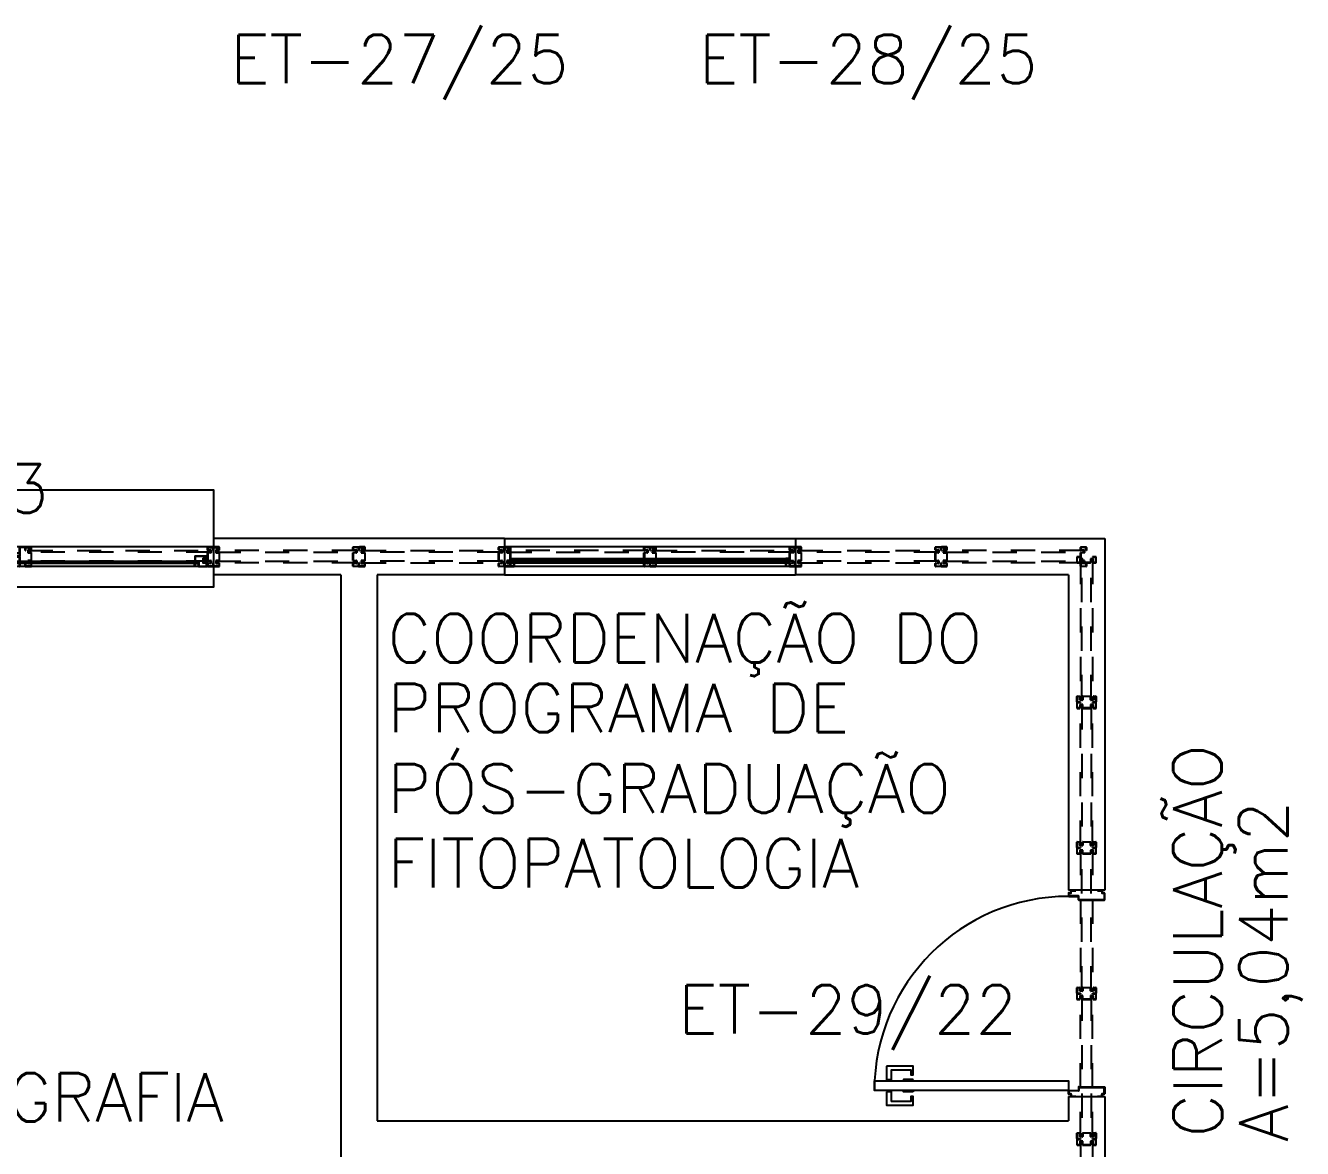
# Model space of a CAD drawing. Header units: millimetres. Extents: x 2686 to 2939, y 1294 to 1441.
# Drawn here: x 2914.72 to 2919.99, y 1351.61 to 1356.24 of the extents above; entities that cross this region are included whole.
import ezdxf

# ---------------------------------------------------------------- set-up
doc = ezdxf.new("R2010")
doc.units = ezdxf.units.MM
doc.linetypes.add('HIDDEN', pattern=[0.375, 0.25, -0.125])
for name, color, linetype in [('AR-ALV', 2, 'Continuous'), ('AR-ESQ', 1, 'Continuous'), ('AR-PEITORIL', 1, 'Continuous'), ('AR-PORTA', 1, 'Continuous'), ('BC- VISTA', 1, 'Continuous'), ('BGR- VISTA', 12, 'Continuous'), ('DT-ESQ-BAGUETE-C', 1, 'Continuous'), ('DT-ESQ-BAGUETE-V', 1, 'Continuous'), ('DT-ESQ-CHAPA DOBRADA-V', 1, 'Continuous'), ('DT-ESQ-MARCO-V', 1, 'Continuous'), ('DT-ESQ-PERFIL U-C', 2, 'Continuous'), ('DT-ESQ-PROJ', 1, 'HIDDEN'), ('DT-ESQ-VIDRO-C', 2, 'Continuous'), ('DT-TXTMOD', 1, 'Continuous'), ('ENDEREÇO', 2, 'Continuous'), ('maçaneta', 1, 'Continuous'), ('mov', 1, 'Continuous'), ('PM-PERFIL U-C', 2, 'Continuous'), ('pm1', 2, 'Continuous'), ('TEXTO', 2, 'Continuous'), ('Área', 2, 'Continuous')]:
    doc.layers.add(name, color=color, linetype=linetype)
doc.styles.add('S10', font='simplex.shx', dxfattribs={"height": 0.1})
doc.styles.add('UNB-100', font='simplex.shx', dxfattribs={"height": 0.2})
doc.styles.add('UNB1-100', font='simplex.shx', dxfattribs={"height": 0.2})

# ---------------------------------------------------------------- blocks, each defined once
blk = doc.blocks.new('EF02A-P')
at = {"layer": 'DT-ESQ-PROJ', "ltscale": 0.1}
for p, q in [((0.0385, 0.0735), (0.8115, 0.0735)), ((0.0385, 0.0585), (0.8115, 0.0585))]:
    blk.add_line(p, q, dxfattribs=at)
for points in [[(0.025, 0.0984), (0.025, 0.0765), (0.0385, 0.0765, -1), (0.0385, 0.0735), (0.025, 0.0735), (0.025, 0.0365, -0.414214), (0.0235, 0.035), (0.0015, 0.035, -0.414214), (0, 0.0365), (0, 0.05), (0.0015, 0.05), (0.0015, 0.0365), (0.0235, 0.0365), (0.0235, 0.0735, -0.414214), (0.025, 0.075, -0.414214), (0.0235, 0.0765), (0.0235, 0.0984), (0.0235, 0.1135), (0.0015, 0.1135), (0.0015, 0.1), (0, 0.1), (0, 0.1135, -0.414214), (0.0015, 0.115), (0.0235, 0.115, -0.414214), (0.025, 0.1135)], [(0.825, 0.0984), (0.825, 0.0765), (0.8115, 0.0765, 1), (0.8115, 0.0735), (0.825, 0.0735), (0.825, 0.0365, 0.414214), (0.8265, 0.035), (0.8485, 0.035, 0.414214), (0.85, 0.0365), (0.85, 0.05), (0.8485, 0.05), (0.8485, 0.0365), (0.8265, 0.0365), (0.8265, 0.0735, 0.414214), (0.825, 0.075, 0.414214), (0.8265, 0.0765), (0.8265, 0.0984), (0.8265, 0.1135), (0.8485, 0.1135), (0.8485, 0.1), (0.85, 0.1), (0.85, 0.1135, 0.414214), (0.8485, 0.115), (0.8265, 0.115, 0.414214), (0.825, 0.1135)], [(0.039, 0.0585), (0.0255, 0.0585), (0.0255, 0.06), (0.039, 0.06), (0.039, 0.072), (0.0255, 0.072), (0.0255, 0.0735), (0.039, 0.0735, -0.414214), (0.0405, 0.072), (0.0405, 0.06, -0.414214)], [(0.811, 0.0585), (0.8245, 0.0585), (0.8245, 0.06), (0.811, 0.06), (0.811, 0.072), (0.8245, 0.072), (0.8245, 0.0735), (0.811, 0.0735, 0.414214), (0.8095, 0.072), (0.8095, 0.06, 0.414214)]]:
    blk.add_lwpolyline(points, format="xyb", close=True, dxfattribs=at)
for points in [[(0.025, 0.075), (0.0385, 0.075)], [(0.8115, 0.075), (0.825, 0.075)]]:
    blk.add_lwpolyline(points, dxfattribs=at)
at = {"layer": 'DT-TXTMOD', "ltscale": 0.1, "style": 'S10', "flags": 3}
blk.add_attdef('EF02A', (0.025, -0.105), '', height=0.1, dxfattribs=at)
blk = doc.blocks.new('EF137-P')
at = {"layer": 'DT-ESQ-PROJ', "ltscale": 0.1}
for points in [[(0.025, -0.1035), (0.025, -0.1135, -0.414214), (0.0235, -0.115), (0.0015, -0.115, -0.414214), (0, -0.1135), (0, -0.1), (0.0015, -0.1), (0.0015, -0.113, 0.414214), (0.002, -0.1135), (0.023, -0.1135, 0.414214), (0.0235, -0.113), (0.0235, -0.1035), (0.0105, -0.1035, -0.414214), (0.009, -0.102), (0.009, -0.092, -0.414214), (0.0105, -0.0905), (0.0235, -0.0905), (0.0235, -0.0595), (0.0105, -0.0595, -0.414214), (0.009, -0.058), (0.009, -0.048, -0.414214), (0.0105, -0.0465), (0.0235, -0.0465), (0.0235, -0.037, 0.414214), (0.023, -0.0365), (0.002, -0.0365, 0.414214), (0.0015, -0.037), (0.0015, -0.05), (0, -0.05), (0, -0.0365, -0.414214), (0.0015, -0.035), (0.0235, -0.035, -0.414214), (0.025, -0.0365), (0.025, -0.0465, -0.414214), (0.0235, -0.048), (0.0105, -0.048), (0.0105, -0.058), (0.0235, -0.058), (0.0235, -0.058, -0.414214), (0.025, -0.0595), (0.025, -0.0905, -0.414214), (0.0235, -0.092), (0.0235, -0.092), (0.0105, -0.092), (0.0105, -0.102), (0.0235, -0.102, -0.414214)], [(0.575, -0.1035), (0.575, -0.1135, 0.414214), (0.5765, -0.115), (0.5985, -0.115, 0.414214), (0.6, -0.1135), (0.6, -0.1), (0.5985, -0.1), (0.5985, -0.113, -0.414214), (0.598, -0.1135), (0.577, -0.1135, -0.414214), (0.5765, -0.113), (0.5765, -0.1035), (0.5895, -0.1035, 0.414214), (0.591, -0.102), (0.591, -0.092, 0.414214), (0.5895, -0.0905), (0.5765, -0.0905), (0.5765, -0.0595), (0.5895, -0.0595, 0.414214), (0.591, -0.058), (0.591, -0.048, 0.414214), (0.5895, -0.0465), (0.5765, -0.0465), (0.5765, -0.037, -0.414214), (0.577, -0.0365), (0.598, -0.0365, -0.414214), (0.5985, -0.037), (0.5985, -0.05), (0.6, -0.05), (0.6, -0.0365, 0.414214), (0.5985, -0.035), (0.5765, -0.035, 0.414214), (0.575, -0.0365), (0.575, -0.0465, 0.414214), (0.5765, -0.048), (0.5895, -0.048), (0.5895, -0.058), (0.5765, -0.058), (0.5765, -0.058, 0.414214), (0.575, -0.0595), (0.575, -0.0905, 0.414214), (0.5765, -0.092), (0.5765, -0.092), (0.5895, -0.092), (0.5895, -0.102), (0.5765, -0.102, 0.414214)], [(0.625, -0.1035), (0.625, -0.1135, -0.414214), (0.6235, -0.115), (0.6015, -0.115, -0.414214), (0.6, -0.1135), (0.6, -0.1), (0.6015, -0.1), (0.6015, -0.113, 0.414214), (0.602, -0.1135), (0.623, -0.1135, 0.414214), (0.6235, -0.113), (0.6235, -0.1035), (0.6105, -0.1035, -0.414214), (0.609, -0.102), (0.609, -0.092, -0.414214), (0.6105, -0.0905), (0.6235, -0.0905), (0.6235, -0.0595), (0.6105, -0.0595, -0.414214), (0.609, -0.058), (0.609, -0.048, -0.414214), (0.6105, -0.0465), (0.6235, -0.0465), (0.6235, -0.037, 0.414214), (0.623, -0.0365), (0.602, -0.0365, 0.414214), (0.6015, -0.037), (0.6015, -0.05), (0.6, -0.05), (0.6, -0.0365, -0.414214), (0.6015, -0.035), (0.6235, -0.035, -0.414214), (0.625, -0.0365), (0.625, -0.0465, -0.414214), (0.6235, -0.048), (0.6105, -0.048), (0.6105, -0.058), (0.6235, -0.058), (0.6235, -0.058, -0.414214), (0.625, -0.0595), (0.625, -0.0905, -0.414214), (0.6235, -0.092), (0.6235, -0.092), (0.6105, -0.092), (0.6105, -0.102), (0.6235, -0.102, -0.414214)], [(1.175, -0.1035), (1.175, -0.1135, 0.414214), (1.1765, -0.115), (1.1985, -0.115, 0.414214), (1.2, -0.1135), (1.2, -0.1), (1.1985, -0.1), (1.1985, -0.113, -0.414214), (1.198, -0.1135), (1.177, -0.1135, -0.414214), (1.1765, -0.113), (1.1765, -0.1035), (1.1895, -0.1035, 0.414214), (1.191, -0.102), (1.191, -0.092, 0.414214), (1.1895, -0.0905), (1.1765, -0.0905), (1.1765, -0.0595), (1.1895, -0.0595, 0.414214), (1.191, -0.058), (1.191, -0.048, 0.414214), (1.1895, -0.0465), (1.1765, -0.0465), (1.1765, -0.037, -0.414214), (1.177, -0.0365), (1.198, -0.0365, -0.414214), (1.1985, -0.037), (1.1985, -0.05), (1.2, -0.05), (1.2, -0.0365, 0.414214), (1.1985, -0.035), (1.1765, -0.035, 0.414214), (1.175, -0.0365), (1.175, -0.0465, 0.414214), (1.1765, -0.048), (1.1895, -0.048), (1.1895, -0.058), (1.1765, -0.058), (1.1765, -0.058, 0.414214), (1.175, -0.0595), (1.175, -0.0905, 0.414214), (1.1765, -0.092), (1.1765, -0.092), (1.1895, -0.092), (1.1895, -0.102), (1.1765, -0.102, 0.414214)], [(1.225, -0.1035), (1.225, -0.1135, -0.414214), (1.2235, -0.115), (1.2015, -0.115, -0.414214), (1.2, -0.1135), (1.2, -0.1), (1.2015, -0.1), (1.2015, -0.113, 0.414214), (1.202, -0.1135), (1.223, -0.1135, 0.414214), (1.2235, -0.113), (1.2235, -0.1035), (1.2105, -0.1035, -0.414214), (1.209, -0.102), (1.209, -0.092, -0.414214), (1.2105, -0.0905), (1.2235, -0.0905), (1.2235, -0.0595), (1.2105, -0.0595, -0.414214), (1.209, -0.058), (1.209, -0.048, -0.414214), (1.2105, -0.0465), (1.2235, -0.0465), (1.2235, -0.037, 0.414214), (1.223, -0.0365), (1.202, -0.0365, 0.414214), (1.2015, -0.037), (1.2015, -0.05), (1.2, -0.05), (1.2, -0.0365, -0.414214), (1.2015, -0.035), (1.2235, -0.035, -0.414214), (1.225, -0.0365), (1.225, -0.0465, -0.414214), (1.2235, -0.048), (1.2105, -0.048), (1.2105, -0.058), (1.2235, -0.058), (1.2235, -0.058, -0.414214), (1.225, -0.0595), (1.225, -0.0905, -0.414214), (1.2235, -0.092), (1.2235, -0.092), (1.2105, -0.092), (1.2105, -0.102), (1.2235, -0.102, -0.414214)], [(1.775, -0.1035), (1.775, -0.1135, 0.414214), (1.7765, -0.115), (1.7985, -0.115, 0.414214), (1.8, -0.1135), (1.8, -0.1), (1.7985, -0.1), (1.7985, -0.113, -0.414214), (1.798, -0.1135), (1.777, -0.1135, -0.414214), (1.7765, -0.113), (1.7765, -0.1035), (1.7895, -0.1035, 0.414214), (1.791, -0.102), (1.791, -0.092, 0.414214), (1.7895, -0.0905), (1.7765, -0.0905), (1.7765, -0.0595), (1.7895, -0.0595, 0.414214), (1.791, -0.058), (1.791, -0.048, 0.414214), (1.7895, -0.0465), (1.7765, -0.0465), (1.7765, -0.037, -0.414214), (1.777, -0.0365), (1.798, -0.0365, -0.414214), (1.7985, -0.037), (1.7985, -0.05), (1.8, -0.05), (1.8, -0.0365, 0.414214), (1.7985, -0.035), (1.7765, -0.035, 0.414214), (1.775, -0.0365), (1.775, -0.0465, 0.414214), (1.7765, -0.048), (1.7895, -0.048), (1.7895, -0.058), (1.7765, -0.058), (1.7765, -0.058, 0.414214), (1.775, -0.0595), (1.775, -0.0905, 0.414214), (1.7765, -0.092), (1.7765, -0.092), (1.7895, -0.092), (1.7895, -0.102), (1.7765, -0.102, 0.414214)], [(1.825, -0.1035), (1.825, -0.1135, -0.414214), (1.8235, -0.115), (1.8015, -0.115, -0.414214), (1.8, -0.1135), (1.8, -0.1), (1.8015, -0.1), (1.8015, -0.113, 0.414214), (1.802, -0.1135), (1.823, -0.1135, 0.414214), (1.8235, -0.113), (1.8235, -0.1035), (1.8105, -0.1035, -0.414214), (1.809, -0.102), (1.809, -0.092, -0.414214), (1.8105, -0.0905), (1.8235, -0.0905), (1.8235, -0.0595), (1.8105, -0.0595, -0.414214), (1.809, -0.058), (1.809, -0.048, -0.414214), (1.8105, -0.0465), (1.8235, -0.0465), (1.8235, -0.037, 0.414214), (1.823, -0.0365), (1.802, -0.0365, 0.414214), (1.8015, -0.037), (1.8015, -0.05), (1.8, -0.05), (1.8, -0.0365, -0.414214), (1.8015, -0.035), (1.8235, -0.035, -0.414214), (1.825, -0.0365), (1.825, -0.0465, -0.414214), (1.8235, -0.048), (1.8105, -0.048), (1.8105, -0.058), (1.8235, -0.058), (1.8235, -0.058, -0.414214), (1.825, -0.0595), (1.825, -0.0905, -0.414214), (1.8235, -0.092), (1.8235, -0.092), (1.8105, -0.092), (1.8105, -0.102), (1.8235, -0.102, -0.414214)], [(2.375, -0.1035), (2.375, -0.1135, 0.414214), (2.3765, -0.115), (2.3985, -0.115, 0.414214), (2.4, -0.1135), (2.4, -0.1), (2.3985, -0.1), (2.3985, -0.113, -0.414214), (2.398, -0.1135), (2.377, -0.1135, -0.414214), (2.3765, -0.113), (2.3765, -0.1035), (2.3895, -0.1035, 0.414214), (2.391, -0.102), (2.391, -0.092, 0.414214), (2.3895, -0.0905), (2.3765, -0.0905), (2.3765, -0.0595), (2.3895, -0.0595, 0.414214), (2.391, -0.058), (2.391, -0.048, 0.414214), (2.3895, -0.0465), (2.3765, -0.0465), (2.3765, -0.037, -0.414214), (2.377, -0.0365), (2.398, -0.0365, -0.414214), (2.3985, -0.037), (2.3985, -0.05), (2.4, -0.05), (2.4, -0.0365, 0.414214), (2.3985, -0.035), (2.3765, -0.035, 0.414214), (2.375, -0.0365), (2.375, -0.0465, 0.414214), (2.3765, -0.048), (2.3895, -0.048), (2.3895, -0.058), (2.3765, -0.058), (2.3765, -0.058, 0.414214), (2.375, -0.0595), (2.375, -0.0905, 0.414214), (2.3765, -0.092), (2.3765, -0.092), (2.3895, -0.092), (2.3895, -0.102), (2.3765, -0.102, 0.414214)], [(2.425, -0.1035), (2.425, -0.1135, -0.414214), (2.4235, -0.115), (2.4015, -0.115, -0.414214), (2.4, -0.1135), (2.4, -0.1), (2.4015, -0.1), (2.4015, -0.113, 0.414214), (2.402, -0.1135), (2.423, -0.1135, 0.414214), (2.4235, -0.113), (2.4235, -0.1035), (2.4105, -0.1035, -0.414214), (2.409, -0.102), (2.409, -0.092, -0.414214), (2.4105, -0.0905), (2.4235, -0.0905), (2.4235, -0.0595), (2.4105, -0.0595, -0.414214), (2.409, -0.058), (2.409, -0.048, -0.414214), (2.4105, -0.0465), (2.4235, -0.0465), (2.4235, -0.037, 0.414214), (2.423, -0.0365), (2.402, -0.0365, 0.414214), (2.4015, -0.037), (2.4015, -0.05), (2.4, -0.05), (2.4, -0.0365, -0.414214), (2.4015, -0.035), (2.4235, -0.035, -0.414214), (2.425, -0.0365), (2.425, -0.0465, -0.414214), (2.4235, -0.048), (2.4105, -0.048), (2.4105, -0.058), (2.4235, -0.058), (2.4235, -0.058, -0.414214), (2.425, -0.0595), (2.425, -0.0905, -0.414214), (2.4235, -0.092), (2.4235, -0.092), (2.4105, -0.092), (2.4105, -0.102), (2.4235, -0.102, -0.414214)], [(2.975, -0.1035), (2.975, -0.1135, 0.414214), (2.9765, -0.115), (2.9985, -0.115, 0.414214), (3, -0.1135), (3, -0.1), (2.9985, -0.1), (2.9985, -0.113, -0.414214), (2.998, -0.1135), (2.977, -0.1135, -0.414214), (2.9765, -0.113), (2.9765, -0.1035), (2.9895, -0.1035, 0.414214), (2.991, -0.102), (2.991, -0.092, 0.414214), (2.9895, -0.0905), (2.9765, -0.0905), (2.9765, -0.0595), (2.9895, -0.0595, 0.414214), (2.991, -0.058), (2.991, -0.048, 0.414214), (2.9895, -0.0465), (2.9765, -0.0465), (2.9765, -0.037, -0.414214), (2.977, -0.0365), (2.998, -0.0365, -0.414214), (2.9985, -0.037), (2.9985, -0.05), (3, -0.05), (3, -0.0365, 0.414214), (2.9985, -0.035), (2.9765, -0.035, 0.414214), (2.975, -0.0365), (2.975, -0.0465, 0.414214), (2.9765, -0.048), (2.9895, -0.048), (2.9895, -0.058), (2.9765, -0.058), (2.9765, -0.058, 0.414214), (2.975, -0.0595), (2.975, -0.0905, 0.414214), (2.9765, -0.092), (2.9765, -0.092), (2.9895, -0.092), (2.9895, -0.102), (2.9765, -0.102, 0.414214)], [(3.025, -0.1035), (3.025, -0.1135, -0.414214), (3.0235, -0.115), (3.0015, -0.115, -0.414214), (3, -0.1135), (3, -0.1), (3.0015, -0.1), (3.0015, -0.113, 0.414214), (3.002, -0.1135), (3.023, -0.1135, 0.414214), (3.0235, -0.113), (3.0235, -0.1035), (3.0105, -0.1035, -0.414214), (3.009, -0.102), (3.009, -0.092, -0.414214), (3.0105, -0.0905), (3.0235, -0.0905), (3.0235, -0.0595), (3.0105, -0.0595, -0.414214), (3.009, -0.058), (3.009, -0.048, -0.414214), (3.0105, -0.0465), (3.0235, -0.0465), (3.0235, -0.037, 0.414214), (3.023, -0.0365), (3.002, -0.0365, 0.414214), (3.0015, -0.037), (3.0015, -0.05), (3, -0.05), (3, -0.0365, -0.414214), (3.0015, -0.035), (3.0235, -0.035, -0.414214), (3.025, -0.0365), (3.025, -0.0465, -0.414214), (3.0235, -0.048), (3.0105, -0.048), (3.0105, -0.058), (3.0235, -0.058), (3.0235, -0.058, -0.414214), (3.025, -0.0595), (3.025, -0.0905, -0.414214), (3.0235, -0.092), (3.0235, -0.092), (3.0105, -0.092), (3.0105, -0.102), (3.0235, -0.102, -0.414214)], [(3.575, -0.1035), (3.575, -0.1135, 0.414214), (3.5765, -0.115), (3.5985, -0.115, 0.414214), (3.6, -0.1135), (3.6, -0.1), (3.5985, -0.1), (3.5985, -0.113, -0.414214), (3.598, -0.1135), (3.577, -0.1135, -0.414214), (3.5765, -0.113), (3.5765, -0.1035), (3.5895, -0.1035, 0.414214), (3.591, -0.102), (3.591, -0.092, 0.414214), (3.5895, -0.0905), (3.5765, -0.0905), (3.5765, -0.0595), (3.5895, -0.0595, 0.414214), (3.591, -0.058), (3.591, -0.048, 0.414214), (3.5895, -0.0465), (3.5765, -0.0465), (3.5765, -0.037, -0.414214), (3.577, -0.0365), (3.598, -0.0365, -0.414214), (3.5985, -0.037), (3.5985, -0.05), (3.6, -0.05), (3.6, -0.0365, 0.414214), (3.5985, -0.035), (3.5765, -0.035, 0.414214), (3.575, -0.0365), (3.575, -0.0465, 0.414214), (3.5765, -0.048), (3.5895, -0.048), (3.5895, -0.058), (3.5765, -0.058), (3.5765, -0.058, 0.414214), (3.575, -0.0595), (3.575, -0.0905, 0.414214), (3.5765, -0.092), (3.5765, -0.092), (3.5895, -0.092), (3.5895, -0.102), (3.5765, -0.102, 0.414214)], [(3.625, -0.1035), (3.625, -0.1135, -0.414214), (3.6235, -0.115), (3.6015, -0.115, -0.414214), (3.6, -0.1135), (3.6, -0.1), (3.6015, -0.1), (3.6015, -0.113, 0.414214), (3.602, -0.1135), (3.623, -0.1135, 0.414214), (3.6235, -0.113), (3.6235, -0.1035), (3.6105, -0.1035, -0.414214), (3.609, -0.102), (3.609, -0.092, -0.414214), (3.6105, -0.0905), (3.6235, -0.0905), (3.6235, -0.0595), (3.6105, -0.0595, -0.414214), (3.609, -0.058), (3.609, -0.048, -0.414214), (3.6105, -0.0465), (3.6235, -0.0465), (3.6235, -0.037, 0.414214), (3.623, -0.0365), (3.602, -0.0365, 0.414214), (3.6015, -0.037), (3.6015, -0.05), (3.6, -0.05), (3.6, -0.0365, -0.414214), (3.6015, -0.035), (3.6235, -0.035, -0.414214), (3.625, -0.0365), (3.625, -0.0465, -0.414214), (3.6235, -0.048), (3.6105, -0.048), (3.6105, -0.058), (3.6235, -0.058), (3.6235, -0.058, -0.414214), (3.625, -0.0595), (3.625, -0.0905, -0.414214), (3.6235, -0.092), (3.6235, -0.092), (3.6105, -0.092), (3.6105, -0.102), (3.6235, -0.102, -0.414214)], [(4.35, -0.1035), (4.35, -0.1135, 0.414214), (4.3515, -0.115), (4.3735, -0.115, 0.414214), (4.375, -0.1135), (4.375, -0.1), (4.3735, -0.1), (4.3735, -0.113, -0.414214), (4.373, -0.1135), (4.352, -0.1135, -0.414214), (4.3515, -0.113), (4.3515, -0.1035), (4.3645, -0.1035, 0.414214), (4.366, -0.102), (4.366, -0.092, 0.414214), (4.3645, -0.0905), (4.3515, -0.0905), (4.3515, -0.0595), (4.3645, -0.0595, 0.414214), (4.366, -0.058), (4.366, -0.048, 0.414214), (4.3645, -0.0465), (4.3515, -0.0465), (4.3515, -0.037, -0.414214), (4.352, -0.0365), (4.373, -0.0365, -0.414214), (4.3735, -0.037), (4.3735, -0.05), (4.375, -0.05), (4.375, -0.0365, 0.414214), (4.3735, -0.035), (4.3515, -0.035, 0.414214), (4.35, -0.0365), (4.35, -0.0465, 0.414214), (4.3515, -0.048), (4.3645, -0.048), (4.3645, -0.058), (4.3515, -0.058), (4.3515, -0.058, 0.414214), (4.35, -0.0595), (4.35, -0.0905, 0.414214), (4.3515, -0.092), (4.3515, -0.092), (4.3645, -0.092), (4.3645, -0.102), (4.3515, -0.102, 0.414214)]]:
    blk.add_lwpolyline(points, format="xyb", close=True, dxfattribs=at)
for points in [[(0.0125, -0.056), (0.0125, -0.05), (0.5875, -0.05), (0.5875, -0.056)], [(1.1875, -0.056), (1.1875, -0.05), (0.6125, -0.05), (0.6125, -0.056)], [(1.7875, -0.056), (1.7875, -0.05), (1.2125, -0.05), (1.2125, -0.056)], [(1.8125, -0.056), (1.8125, -0.05), (2.3875, -0.05), (2.3875, -0.056)], [(2.9875, -0.056), (2.9875, -0.05), (2.4125, -0.05), (2.4125, -0.056)], [(3.0125, -0.056), (3.0125, -0.05), (3.5875, -0.05), (3.5875, -0.056)], [(4.3625, -0.056), (4.3625, -0.05), (3.6125, -0.05), (3.6125, -0.056)], [(0.0125, -0.094), (0.0125, -0.1), (0.5875, -0.1), (0.5875, -0.094)], [(1.1875, -0.094), (1.1875, -0.1), (0.6125, -0.1), (0.6125, -0.094)], [(1.7875, -0.094), (1.7875, -0.1), (1.2125, -0.1), (1.2125, -0.094)], [(1.8125, -0.094), (1.8125, -0.1), (2.3875, -0.1), (2.3875, -0.094)], [(2.9875, -0.094), (2.9875, -0.1), (2.4125, -0.1), (2.4125, -0.094)], [(3.0125, -0.094), (3.0125, -0.1), (3.5875, -0.1), (3.5875, -0.094)], [(4.3625, -0.094), (4.3625, -0.1), (3.6125, -0.1), (3.6125, -0.094)]]:
    blk.add_lwpolyline(points, close=True, dxfattribs=at)
at = {"layer": 'DT-TXTMOD', "ltscale": 0.1, "style": 'S10', "flags": 3}
for tag, p in [('M19A', (0.0235, -0.255)), ('M21A', (0.827, -0.255)), ('M23A', (1.6306, -0.255)), ('M26A', (2.4341, -0.255))]:
    blk.add_attdef(tag, p, '', height=0.1, dxfattribs=at)
blk = doc.blocks.new('EF136-P')
at = {"layer": 'DT-ESQ-PROJ', "ltscale": 0.1}
for points in [[(0.025, -0.1035), (0.025, -0.1135, -0.414214), (0.0235, -0.115), (0.0015, -0.115, -0.414214), (0, -0.1135), (0, -0.1), (0.0015, -0.1), (0.0015, -0.113, 0.414214), (0.002, -0.1135), (0.023, -0.1135, 0.414214), (0.0235, -0.113), (0.0235, -0.1035), (0.0105, -0.1035, -0.414214), (0.009, -0.102), (0.009, -0.092, -0.414214), (0.0105, -0.0905), (0.0235, -0.0905), (0.0235, -0.0595), (0.0105, -0.0595, -0.414214), (0.009, -0.058), (0.009, -0.048, -0.414214), (0.0105, -0.0465), (0.0235, -0.0465), (0.0235, -0.037, 0.414214), (0.023, -0.0365), (0.002, -0.0365, 0.414214), (0.0015, -0.037), (0.0015, -0.05), (0, -0.05), (0, -0.0365, -0.414214), (0.0015, -0.035), (0.0235, -0.035, -0.414214), (0.025, -0.0365), (0.025, -0.0465, -0.414214), (0.0235, -0.048), (0.0105, -0.048), (0.0105, -0.058), (0.0235, -0.058), (0.0235, -0.058, -0.414214), (0.025, -0.0595), (0.025, -0.0905, -0.414214), (0.0235, -0.092), (0.0235, -0.092), (0.0105, -0.092), (0.0105, -0.102), (0.0235, -0.102, -0.414214)], [(0.575, -0.1035), (0.575, -0.1135, 0.414214), (0.5765, -0.115), (0.5985, -0.115, 0.414214), (0.6, -0.1135), (0.6, -0.1), (0.5985, -0.1), (0.5985, -0.113, -0.414214), (0.598, -0.1135), (0.577, -0.1135, -0.414214), (0.5765, -0.113), (0.5765, -0.1035), (0.5895, -0.1035, 0.414214), (0.591, -0.102), (0.591, -0.092, 0.414214), (0.5895, -0.0905), (0.5765, -0.0905), (0.5765, -0.0595), (0.5895, -0.0595, 0.414214), (0.591, -0.058), (0.591, -0.048, 0.414214), (0.5895, -0.0465), (0.5765, -0.0465), (0.5765, -0.037, -0.414214), (0.577, -0.0365), (0.598, -0.0365, -0.414214), (0.5985, -0.037), (0.5985, -0.05), (0.6, -0.05), (0.6, -0.0365, 0.414214), (0.5985, -0.035), (0.5765, -0.035, 0.414214), (0.575, -0.0365), (0.575, -0.0465, 0.414214), (0.5765, -0.048), (0.5895, -0.048), (0.5895, -0.058), (0.5765, -0.058), (0.5765, -0.058, 0.414214), (0.575, -0.0595), (0.575, -0.0905, 0.414214), (0.5765, -0.092), (0.5765, -0.092), (0.5895, -0.092), (0.5895, -0.102), (0.5765, -0.102, 0.414214)], [(0.625, -0.1035), (0.625, -0.1135, -0.414214), (0.6235, -0.115), (0.6015, -0.115, -0.414214), (0.6, -0.1135), (0.6, -0.1), (0.6015, -0.1), (0.6015, -0.113, 0.414214), (0.602, -0.1135), (0.623, -0.1135, 0.414214), (0.6235, -0.113), (0.6235, -0.1035), (0.6105, -0.1035, -0.414214), (0.609, -0.102), (0.609, -0.092, -0.414214), (0.6105, -0.0905), (0.6235, -0.0905), (0.6235, -0.0595), (0.6105, -0.0595, -0.414214), (0.609, -0.058), (0.609, -0.048, -0.414214), (0.6105, -0.0465), (0.6235, -0.0465), (0.6235, -0.037, 0.414214), (0.623, -0.0365), (0.602, -0.0365, 0.414214), (0.6015, -0.037), (0.6015, -0.05), (0.6, -0.05), (0.6, -0.0365, -0.414214), (0.6015, -0.035), (0.6235, -0.035, -0.414214), (0.625, -0.0365), (0.625, -0.0465, -0.414214), (0.6235, -0.048), (0.6105, -0.048), (0.6105, -0.058), (0.6235, -0.058), (0.6235, -0.058, -0.414214), (0.625, -0.0595), (0.625, -0.0905, -0.414214), (0.6235, -0.092), (0.6235, -0.092), (0.6105, -0.092), (0.6105, -0.102), (0.6235, -0.102, -0.414214)], [(1.175, -0.1035), (1.175, -0.1135, 0.414214), (1.1765, -0.115), (1.1985, -0.115, 0.414214), (1.2, -0.1135), (1.2, -0.1), (1.1985, -0.1), (1.1985, -0.113, -0.414214), (1.198, -0.1135), (1.177, -0.1135, -0.414214), (1.1765, -0.113), (1.1765, -0.1035), (1.1895, -0.1035, 0.414214), (1.191, -0.102), (1.191, -0.092, 0.414214), (1.1895, -0.0905), (1.1765, -0.0905), (1.1765, -0.0595), (1.1895, -0.0595, 0.414214), (1.191, -0.058), (1.191, -0.048, 0.414214), (1.1895, -0.0465), (1.1765, -0.0465), (1.1765, -0.037, -0.414214), (1.177, -0.0365), (1.198, -0.0365, -0.414214), (1.1985, -0.037), (1.1985, -0.05), (1.2, -0.05), (1.2, -0.0365, 0.414214), (1.1985, -0.035), (1.1765, -0.035, 0.414214), (1.175, -0.0365), (1.175, -0.0465, 0.414214), (1.1765, -0.048), (1.1895, -0.048), (1.1895, -0.058), (1.1765, -0.058), (1.1765, -0.058, 0.414214), (1.175, -0.0595), (1.175, -0.0905, 0.414214), (1.1765, -0.092), (1.1765, -0.092), (1.1895, -0.092), (1.1895, -0.102), (1.1765, -0.102, 0.414214)], [(1.225, -0.1035), (1.225, -0.1135, -0.414214), (1.2235, -0.115), (1.2015, -0.115, -0.414214), (1.2, -0.1135), (1.2, -0.1), (1.2015, -0.1), (1.2015, -0.113, 0.414214), (1.202, -0.1135), (1.223, -0.1135, 0.414214), (1.2235, -0.113), (1.2235, -0.1035), (1.2105, -0.1035, -0.414214), (1.209, -0.102), (1.209, -0.092, -0.414214), (1.2105, -0.0905), (1.2235, -0.0905), (1.2235, -0.0595), (1.2105, -0.0595, -0.414214), (1.209, -0.058), (1.209, -0.048, -0.414214), (1.2105, -0.0465), (1.2235, -0.0465), (1.2235, -0.037, 0.414214), (1.223, -0.0365), (1.202, -0.0365, 0.414214), (1.2015, -0.037), (1.2015, -0.05), (1.2, -0.05), (1.2, -0.0365, -0.414214), (1.2015, -0.035), (1.2235, -0.035, -0.414214), (1.225, -0.0365), (1.225, -0.0465, -0.414214), (1.2235, -0.048), (1.2105, -0.048), (1.2105, -0.058), (1.2235, -0.058), (1.2235, -0.058, -0.414214), (1.225, -0.0595), (1.225, -0.0905, -0.414214), (1.2235, -0.092), (1.2235, -0.092), (1.2105, -0.092), (1.2105, -0.102), (1.2235, -0.102, -0.414214)], [(1.775, -0.1035), (1.775, -0.1135, 0.414214), (1.7765, -0.115), (1.7985, -0.115, 0.414214), (1.8, -0.1135), (1.8, -0.1), (1.7985, -0.1), (1.7985, -0.113, -0.414214), (1.798, -0.1135), (1.777, -0.1135, -0.414214), (1.7765, -0.113), (1.7765, -0.1035), (1.7895, -0.1035, 0.414214), (1.791, -0.102), (1.791, -0.092, 0.414214), (1.7895, -0.0905), (1.7765, -0.0905), (1.7765, -0.0595), (1.7895, -0.0595, 0.414214), (1.791, -0.058), (1.791, -0.048, 0.414214), (1.7895, -0.0465), (1.7765, -0.0465), (1.7765, -0.037, -0.414214), (1.777, -0.0365), (1.798, -0.0365, -0.414214), (1.7985, -0.037), (1.7985, -0.05), (1.8, -0.05), (1.8, -0.0365, 0.414214), (1.7985, -0.035), (1.7765, -0.035, 0.414214), (1.775, -0.0365), (1.775, -0.0465, 0.414214), (1.7765, -0.048), (1.7895, -0.048), (1.7895, -0.058), (1.7765, -0.058), (1.7765, -0.058, 0.414214), (1.775, -0.0595), (1.775, -0.0905, 0.414214), (1.7765, -0.092), (1.7765, -0.092), (1.7895, -0.092), (1.7895, -0.102), (1.7765, -0.102, 0.414214)], [(1.825, -0.1035), (1.825, -0.1135, -0.414214), (1.8235, -0.115), (1.8015, -0.115, -0.414214), (1.8, -0.1135), (1.8, -0.1), (1.8015, -0.1), (1.8015, -0.113, 0.414214), (1.802, -0.1135), (1.823, -0.1135, 0.414214), (1.8235, -0.113), (1.8235, -0.1035), (1.8105, -0.1035, -0.414214), (1.809, -0.102), (1.809, -0.092, -0.414214), (1.8105, -0.0905), (1.8235, -0.0905), (1.8235, -0.0595), (1.8105, -0.0595, -0.414214), (1.809, -0.058), (1.809, -0.048, -0.414214), (1.8105, -0.0465), (1.8235, -0.0465), (1.8235, -0.037, 0.414214), (1.823, -0.0365), (1.802, -0.0365, 0.414214), (1.8015, -0.037), (1.8015, -0.05), (1.8, -0.05), (1.8, -0.0365, -0.414214), (1.8015, -0.035), (1.8235, -0.035, -0.414214), (1.825, -0.0365), (1.825, -0.0465, -0.414214), (1.8235, -0.048), (1.8105, -0.048), (1.8105, -0.058), (1.8235, -0.058), (1.8235, -0.058, -0.414214), (1.825, -0.0595), (1.825, -0.0905, -0.414214), (1.8235, -0.092), (1.8235, -0.092), (1.8105, -0.092), (1.8105, -0.102), (1.8235, -0.102, -0.414214)], [(2.375, -0.1035), (2.375, -0.1135, 0.414214), (2.3765, -0.115), (2.3985, -0.115, 0.414214), (2.4, -0.1135), (2.4, -0.1), (2.3985, -0.1), (2.3985, -0.113, -0.414214), (2.398, -0.1135), (2.377, -0.1135, -0.414214), (2.3765, -0.113), (2.3765, -0.1035), (2.3895, -0.1035, 0.414214), (2.391, -0.102), (2.391, -0.092, 0.414214), (2.3895, -0.0905), (2.3765, -0.0905), (2.3765, -0.0595), (2.3895, -0.0595, 0.414214), (2.391, -0.058), (2.391, -0.048, 0.414214), (2.3895, -0.0465), (2.3765, -0.0465), (2.3765, -0.037, -0.414214), (2.377, -0.0365), (2.398, -0.0365, -0.414214), (2.3985, -0.037), (2.3985, -0.05), (2.4, -0.05), (2.4, -0.0365, 0.414214), (2.3985, -0.035), (2.3765, -0.035, 0.414214), (2.375, -0.0365), (2.375, -0.0465, 0.414214), (2.3765, -0.048), (2.3895, -0.048), (2.3895, -0.058), (2.3765, -0.058), (2.3765, -0.058, 0.414214), (2.375, -0.0595), (2.375, -0.0905, 0.414214), (2.3765, -0.092), (2.3765, -0.092), (2.3895, -0.092), (2.3895, -0.102), (2.3765, -0.102, 0.414214)], [(2.425, -0.1035), (2.425, -0.1135, -0.414214), (2.4235, -0.115), (2.4015, -0.115, -0.414214), (2.4, -0.1135), (2.4, -0.1), (2.4015, -0.1), (2.4015, -0.113, 0.414214), (2.402, -0.1135), (2.423, -0.1135, 0.414214), (2.4235, -0.113), (2.4235, -0.1035), (2.4105, -0.1035, -0.414214), (2.409, -0.102), (2.409, -0.092, -0.414214), (2.4105, -0.0905), (2.4235, -0.0905), (2.4235, -0.0595), (2.4105, -0.0595, -0.414214), (2.409, -0.058), (2.409, -0.048, -0.414214), (2.4105, -0.0465), (2.4235, -0.0465), (2.4235, -0.037, 0.414214), (2.423, -0.0365), (2.402, -0.0365, 0.414214), (2.4015, -0.037), (2.4015, -0.05), (2.4, -0.05), (2.4, -0.0365, -0.414214), (2.4015, -0.035), (2.4235, -0.035, -0.414214), (2.425, -0.0365), (2.425, -0.0465, -0.414214), (2.4235, -0.048), (2.4105, -0.048), (2.4105, -0.058), (2.4235, -0.058), (2.4235, -0.058, -0.414214), (2.425, -0.0595), (2.425, -0.0905, -0.414214), (2.4235, -0.092), (2.4235, -0.092), (2.4105, -0.092), (2.4105, -0.102), (2.4235, -0.102, -0.414214)], [(2.975, -0.1035), (2.975, -0.1135, 0.414214), (2.9765, -0.115), (2.9985, -0.115, 0.414214), (3, -0.1135), (3, -0.1), (2.9985, -0.1), (2.9985, -0.113, -0.414214), (2.998, -0.1135), (2.977, -0.1135, -0.414214), (2.9765, -0.113), (2.9765, -0.1035), (2.9895, -0.1035, 0.414214), (2.991, -0.102), (2.991, -0.092, 0.414214), (2.9895, -0.0905), (2.9765, -0.0905), (2.9765, -0.0595), (2.9895, -0.0595, 0.414214), (2.991, -0.058), (2.991, -0.048, 0.414214), (2.9895, -0.0465), (2.9765, -0.0465), (2.9765, -0.037, -0.414214), (2.977, -0.0365), (2.998, -0.0365, -0.414214), (2.9985, -0.037), (2.9985, -0.05), (3, -0.05), (3, -0.0365, 0.414214), (2.9985, -0.035), (2.9765, -0.035, 0.414214), (2.975, -0.0365), (2.975, -0.0465, 0.414214), (2.9765, -0.048), (2.9895, -0.048), (2.9895, -0.058), (2.9765, -0.058), (2.9765, -0.058, 0.414214), (2.975, -0.0595), (2.975, -0.0905, 0.414214), (2.9765, -0.092), (2.9765, -0.092), (2.9895, -0.092), (2.9895, -0.102), (2.9765, -0.102, 0.414214)], [(3.025, -0.1035), (3.025, -0.1135, -0.414214), (3.0235, -0.115), (3.0015, -0.115, -0.414214), (3, -0.1135), (3, -0.1), (3.0015, -0.1), (3.0015, -0.113, 0.414214), (3.002, -0.1135), (3.023, -0.1135, 0.414214), (3.0235, -0.113), (3.0235, -0.1035), (3.0105, -0.1035, -0.414214), (3.009, -0.102), (3.009, -0.092, -0.414214), (3.0105, -0.0905), (3.0235, -0.0905), (3.0235, -0.0595), (3.0105, -0.0595, -0.414214), (3.009, -0.058), (3.009, -0.048, -0.414214), (3.0105, -0.0465), (3.0235, -0.0465), (3.0235, -0.037, 0.414214), (3.023, -0.0365), (3.002, -0.0365, 0.414214), (3.0015, -0.037), (3.0015, -0.05), (3, -0.05), (3, -0.0365, -0.414214), (3.0015, -0.035), (3.0235, -0.035, -0.414214), (3.025, -0.0365), (3.025, -0.0465, -0.414214), (3.0235, -0.048), (3.0105, -0.048), (3.0105, -0.058), (3.0235, -0.058), (3.0235, -0.058, -0.414214), (3.025, -0.0595), (3.025, -0.0905, -0.414214), (3.0235, -0.092), (3.0235, -0.092), (3.0105, -0.092), (3.0105, -0.102), (3.0235, -0.102, -0.414214)], [(3.575, -0.1035), (3.575, -0.1135, 0.414214), (3.5765, -0.115), (3.5985, -0.115, 0.414214), (3.6, -0.1135), (3.6, -0.1), (3.5985, -0.1), (3.5985, -0.113, -0.414214), (3.598, -0.1135), (3.577, -0.1135, -0.414214), (3.5765, -0.113), (3.5765, -0.1035), (3.5895, -0.1035, 0.414214), (3.591, -0.102), (3.591, -0.092, 0.414214), (3.5895, -0.0905), (3.5765, -0.0905), (3.5765, -0.0595), (3.5895, -0.0595, 0.414214), (3.591, -0.058), (3.591, -0.048, 0.414214), (3.5895, -0.0465), (3.5765, -0.0465), (3.5765, -0.037, -0.414214), (3.577, -0.0365), (3.598, -0.0365, -0.414214), (3.5985, -0.037), (3.5985, -0.05), (3.6, -0.05), (3.6, -0.0365, 0.414214), (3.5985, -0.035), (3.5765, -0.035, 0.414214), (3.575, -0.0365), (3.575, -0.0465, 0.414214), (3.5765, -0.048), (3.5895, -0.048), (3.5895, -0.058), (3.5765, -0.058), (3.5765, -0.058, 0.414214), (3.575, -0.0595), (3.575, -0.0905, 0.414214), (3.5765, -0.092), (3.5765, -0.092), (3.5895, -0.092), (3.5895, -0.102), (3.5765, -0.102, 0.414214)], [(3.625, -0.1035), (3.625, -0.1135, -0.414214), (3.6235, -0.115), (3.6015, -0.115, -0.414214), (3.6, -0.1135), (3.6, -0.1), (3.6015, -0.1), (3.6015, -0.113, 0.414214), (3.602, -0.1135), (3.623, -0.1135, 0.414214), (3.6235, -0.113), (3.6235, -0.1035), (3.6105, -0.1035, -0.414214), (3.609, -0.102), (3.609, -0.092, -0.414214), (3.6105, -0.0905), (3.6235, -0.0905), (3.6235, -0.0595), (3.6105, -0.0595, -0.414214), (3.609, -0.058), (3.609, -0.048, -0.414214), (3.6105, -0.0465), (3.6235, -0.0465), (3.6235, -0.037, 0.414214), (3.623, -0.0365), (3.602, -0.0365, 0.414214), (3.6015, -0.037), (3.6015, -0.05), (3.6, -0.05), (3.6, -0.0365, -0.414214), (3.6015, -0.035), (3.6235, -0.035, -0.414214), (3.625, -0.0365), (3.625, -0.0465, -0.414214), (3.6235, -0.048), (3.6105, -0.048), (3.6105, -0.058), (3.6235, -0.058), (3.6235, -0.058, -0.414214), (3.625, -0.0595), (3.625, -0.0905, -0.414214), (3.6235, -0.092), (3.6235, -0.092), (3.6105, -0.092), (3.6105, -0.102), (3.6235, -0.102, -0.414214)], [(4.175, -0.1035), (4.175, -0.1135, 0.414214), (4.1765, -0.115), (4.1985, -0.115, 0.414214), (4.2, -0.1135), (4.2, -0.1), (4.1985, -0.1), (4.1985, -0.113, -0.414214), (4.198, -0.1135), (4.177, -0.1135, -0.414214), (4.1765, -0.113), (4.1765, -0.1035), (4.1895, -0.1035, 0.414214), (4.191, -0.102), (4.191, -0.092, 0.414214), (4.1895, -0.0905), (4.1765, -0.0905), (4.1765, -0.0595), (4.1895, -0.0595, 0.414214), (4.191, -0.058), (4.191, -0.048, 0.414214), (4.1895, -0.0465), (4.1765, -0.0465), (4.1765, -0.037, -0.414214), (4.177, -0.0365), (4.198, -0.0365, -0.414214), (4.1985, -0.037), (4.1985, -0.05), (4.2, -0.05), (4.2, -0.0365, 0.414214), (4.1985, -0.035), (4.1765, -0.035, 0.414214), (4.175, -0.0365), (4.175, -0.0465, 0.414214), (4.1765, -0.048), (4.1895, -0.048), (4.1895, -0.058), (4.1765, -0.058), (4.1765, -0.058, 0.414214), (4.175, -0.0595), (4.175, -0.0905, 0.414214), (4.1765, -0.092), (4.1765, -0.092), (4.1895, -0.092), (4.1895, -0.102), (4.1765, -0.102, 0.414214)]]:
    blk.add_lwpolyline(points, format="xyb", close=True, dxfattribs=at)
for points in [[(0.0125, -0.056), (0.0125, -0.05), (0.5875, -0.05), (0.5875, -0.056)], [(1.1875, -0.056), (1.1875, -0.05), (0.6125, -0.05), (0.6125, -0.056)], [(1.7875, -0.056), (1.7875, -0.05), (1.2125, -0.05), (1.2125, -0.056)], [(1.8125, -0.056), (1.8125, -0.05), (2.3875, -0.05), (2.3875, -0.056)], [(2.9875, -0.056), (2.9875, -0.05), (2.4125, -0.05), (2.4125, -0.056)], [(3.0125, -0.056), (3.0125, -0.05), (3.5875, -0.05), (3.5875, -0.056)], [(4.1875, -0.056), (4.1875, -0.05), (3.6125, -0.05), (3.6125, -0.056)], [(0.0125, -0.094), (0.0125, -0.1), (0.5875, -0.1), (0.5875, -0.094)], [(1.1875, -0.094), (1.1875, -0.1), (0.6125, -0.1), (0.6125, -0.094)], [(1.7875, -0.094), (1.7875, -0.1), (1.2125, -0.1), (1.2125, -0.094)], [(1.8125, -0.094), (1.8125, -0.1), (2.3875, -0.1), (2.3875, -0.094)], [(2.9875, -0.094), (2.9875, -0.1), (2.4125, -0.1), (2.4125, -0.094)], [(3.0125, -0.094), (3.0125, -0.1), (3.5875, -0.1), (3.5875, -0.094)], [(4.1875, -0.094), (4.1875, -0.1), (3.6125, -0.1), (3.6125, -0.094)]]:
    blk.add_lwpolyline(points, close=True, dxfattribs=at)
at = {"layer": 'DT-TXTMOD', "ltscale": 0.1, "style": 'S10', "flags": 3}
for tag, p in [('M19A', (0.0235, -0.255)), ('M21A', (0.827, -0.255)), ('M23A', (1.6306, -0.255)), ('M26A', (2.4341, -0.255))]:
    blk.add_attdef(tag, p, '', height=0.1, dxfattribs=at)
blk = doc.blocks.new('EF05A-P')
at = {"layer": 'DT-ESQ-BAGUETE-C', "ltscale": 0.1}
for points in [[(0.039, -0.05), (0.0255, -0.05), (0.0255, -0.0485), (0.039, -0.0485), (0.039, -0.0365), (0.0255, -0.0365), (0.0255, -0.035), (0.039, -0.035, -0.414214), (0.0405, -0.0365), (0.0405, -0.0485, -0.414214)], [(1.161, -0.05), (1.1745, -0.05), (1.1745, -0.0485), (1.161, -0.0485), (1.161, -0.0365), (1.1745, -0.0365), (1.1745, -0.035), (1.161, -0.035, 0.414214), (1.1595, -0.0365), (1.1595, -0.0485, 0.414214)]]:
    blk.add_lwpolyline(points, format="xyb", close=True, dxfattribs=at)
at = {"layer": 'DT-ESQ-BAGUETE-V', "ltscale": 0.1}
blk.add_line((1.161, -0.05), (0.039, -0.05), dxfattribs=at)
at = {"layer": 'DT-ESQ-CHAPA DOBRADA-V', "ltscale": 0.1}
blk.add_line((1.16, -0.067), (0.04, -0.067), dxfattribs=at)
at = {"layer": 'DT-ESQ-MARCO-V', "ltscale": 0.1}
for p, q in [((0.0235, -0.035), (1.1765, -0.035)), ((0.0235, -0.115), (1.1765, -0.115))]:
    blk.add_line(p, q, dxfattribs=at)
at = {"layer": 'DT-ESQ-PERFIL U-C', "ltscale": 0.1}
for points in [[(0.025, -0.0655), (0.025, -0.0655, 0.414214), (0.0235, -0.067), (0.0235, -0.1135), (0.0015, -0.1135), (0.0015, -0.1), (0, -0.1), (0, -0.1135, 0.414214), (0.0015, -0.115), (0.0235, -0.115, 0.414214), (0.025, -0.1135), (0.025, -0.067), (0.04, -0.067, 1), (0.04, -0.064), (0.025, -0.064), (0.025, -0.0365, 0.414214), (0.0235, -0.035), (0.0015, -0.035, 0.414214), (0, -0.0365), (0, -0.05), (0.0015, -0.05), (0.0015, -0.0365), (0.0235, -0.0365), (0.0235, -0.064, 0.414214), (0.025, -0.0655), (0.04, -0.0655)], [(1.175, -0.0655), (1.175, -0.0655, -0.414214), (1.1765, -0.067), (1.1765, -0.1135), (1.1985, -0.1135), (1.1985, -0.1), (1.2, -0.1), (1.2, -0.1135, -0.414214), (1.1985, -0.115), (1.1765, -0.115, -0.414214), (1.175, -0.1135), (1.175, -0.067), (1.16, -0.067, -1), (1.16, -0.064), (1.175, -0.064), (1.175, -0.0365, -0.414214), (1.1765, -0.035), (1.1985, -0.035, -0.414214), (1.2, -0.0365), (1.2, -0.05), (1.1985, -0.05), (1.1985, -0.0365), (1.1765, -0.0365), (1.1765, -0.064, -0.414214), (1.175, -0.0655), (1.16, -0.0655)]]:
    blk.add_lwpolyline(points, format="xyb", dxfattribs=at)
at = {"layer": 'DT-ESQ-VIDRO-C', "ltscale": 0.1}
blk.add_lwpolyline([(0.027, -0.062), (0.027, -0.052), (1.173, -0.052), (1.173, -0.062)], close=True, dxfattribs=at)
blk = doc.blocks.new('BGR12')
at = {"layer": 'BC- VISTA'}
blk.add_lwpolyline([(0, 0.4), (0, 0), (-1.2, 0), (-1.2, 0.4)], close=True, dxfattribs=at)
blk = doc.blocks.new('EF74-P')
at = {"layer": 'DT-ESQ-BAGUETE-C', "ltscale": 0.1}
for points in [[(0.0766, 0.028), (0.0631, 0.028), (0.0631, 0.0295), (0.0766, 0.0295), (0.0766, 0.0385), (0.0631, 0.0385), (0.0631, 0.04), (0.0766, 0.04, -0.336705), (0.078, 0.0389, -0.068021), (0.0781, 0.0385), (0.0781, 0.0295, -0.414214)], [(1.1236, 0.028), (1.1371, 0.028), (1.1371, 0.0295), (1.1236, 0.0295), (1.1236, 0.0385), (1.1371, 0.0385), (1.1371, 0.04), (1.1236, 0.04, 0.336705), (1.1221, 0.0389, 0.068021), (1.1221, 0.0385), (1.1221, 0.0295, 0.414214)]]:
    blk.add_lwpolyline(points, format="xyb", close=True, dxfattribs=at)
at = {"layer": 'DT-ESQ-MARCO-V', "ltscale": 0.1}
for p, q in [((0.0761, 0.04), (1.1236, 0.04)), ((0.0236, -0.04), (1.1766, -0.04))]:
    blk.add_line(p, q, dxfattribs=at)
at = {"layer": 'DT-ESQ-PERFIL U-C', "ltscale": 0.1}
for p, q in [((0.0001, 0.0385), (0.0001, 0.025)), ((0.0001, 0.025), (0.0016, 0.025)), ((0.0236, 0.04), (0.0016, 0.04)), ((0.0016, 0.025), (0.0016, 0.038)), ((0.0021, 0.0385), (0.0236, 0.0385)), ((0.0236, 0.0385), (0.0236, 0.023)), ((0.0236, 0.01), (0.0236, -0.0385)), ((0.0251, 0.023), (0.0251, 0.0385)), ((0.0251, 0.023), (0.0381, 0.023)), ((0.0381, 0.0215), (0.0251, 0.0215)), ((0.0251, 0.0115), (0.0381, 0.0115)), ((0.0251, 0.0115), (0.0251, 0.0115)), ((0.0251, -0.0385), (0.0251, 0.0085)), ((0.0381, 0.01), (0.0266, 0.01)), ((0.0381, 0.0115), (0.0381, 0.0215)), ((0.0396, 0.0215), (0.0396, 0.0115)), ((0.0001, -0.025), (0.0001, -0.0385)), ((0.0016, -0.025), (0.0001, -0.025)), ((0.0016, -0.0385), (0.0016, -0.025)), ((0.0236, -0.0385), (0.0016, -0.0385)), ((0.0016, -0.04), (0.0236, -0.04)), ((0.0236, -0.04), (0.0236, -0.04)), ((0.0251, -0.04), (0.0251, -0.04)), ((1.1751, -0.04), (1.1751, -0.04))]:
    blk.add_line(p, q, dxfattribs=at)
for points in [[(0.0286, 0.04, 0.414214), (0.0271, 0.0385), (0.0271, 0.0265, 0.414214), (0.0286, 0.025), (0.0416, 0.025), (0.0416, 0.008), (0.0286, 0.008, 0.414214), (0.0271, 0.0065), (0.0271, -0.0005, 0.414214), (0.0286, -0.002), (0.0756, -0.002, 0.414214), (0.0771, -0.0005), (0.0771, 0.0165, 0.414214), (0.0756, 0.018), (0.0626, 0.018), (0.0626, 0.0385, 0.414214), (0.0611, 0.04)], [(0.0431, 0.008, -0.414214), (0.0416, 0.0065), (0.0286, 0.0065), (0.0286, -0.0005), (0.0756, -0.0005), (0.0756, 0.0165), (0.0626, 0.0165, -0.414214), (0.0611, 0.018), (0.0611, 0.0385), (0.0286, 0.0385), (0.0286, 0.0265), (0.0416, 0.0265, -0.414214), (0.0431, 0.025)], [(1.1716, 0.0385), (1.1716, 0.0265), (1.1586, 0.0265, 0.414214), (1.1571, 0.025), (1.1571, 0.008, 0.414214), (1.1586, 0.0065), (1.1716, 0.0065), (1.1716, -0.0005), (1.1246, -0.0005), (1.1246, 0.0165), (1.1376, 0.0165, 0.414214), (1.1391, 0.018), (1.1391, 0.0385)], [(1.1766, 0.023, -0.414214), (1.1751, 0.0215), (1.1621, 0.0215), (1.1621, 0.0115), (1.1751, 0.0115), (1.1751, 0.0115, -0.414214), (1.1766, 0.01), (1.1766, -0.0385), (1.1986, -0.0385), (1.1986, -0.025), (1.2001, -0.025), (1.2001, -0.0385, -0.414214), (1.1986, -0.04), (1.1766, -0.04), (1.1766, -0.04, -0.414214), (1.1751, -0.0385), (1.1751, 0.0085, 0.414214), (1.1736, 0.01), (1.1621, 0.01, -0.414214), (1.1606, 0.0115), (1.1606, 0.0215, -0.414214), (1.1621, 0.023), (1.1751, 0.023), (1.1751, 0.0385, -0.414214), (1.1766, 0.04), (1.1986, 0.04, -0.414214), (1.2001, 0.0385), (1.2001, 0.025), (1.1986, 0.025), (1.1986, 0.038, 0.414214), (1.1981, 0.0385), (1.1766, 0.0385)]]:
    blk.add_lwpolyline(points, format="xyb", close=True, dxfattribs=at)
blk.add_lwpolyline([(1.1716, -0.002, 0.414214), (1.1731, -0.0005), (1.1731, 0.0065, 0.414214), (1.1716, 0.008), (1.1586, 0.008), (1.1586, 0.025), (1.1716, 0.025, 0.414214), (1.1731, 0.0265), (1.1731, 0.0385, 0.414214), (1.1716, 0.04), (1.1391, 0.04, 0.414214), (1.1376, 0.0385), (1.1376, 0.018), (1.1246, 0.018, 0.414214), (1.1231, 0.0165), (1.1231, -0.0005, 0.414214), (1.1246, -0.002), (1.1716, -0.002), (1.1246, -0.002, -0.414214), (1.1231, -0.0005)], format="xyb", dxfattribs=at)
for centre, radius, start, end in [((0.0016, 0.0385), 0.0015, 90, 180), ((0.0021, 0.038), 0.0005, 90, 180), ((0.0236, 0.0385), 0.0015, 0, 90), ((0.0251, 0.023), 0.0015, 180, 270), ((0.0251, 0.01), 0.0015, 90, 180), ((0.0266, 0.0085), 0.0015, 90, 180), ((0.0381, 0.0215), 0.0015, 360, 90), ((0.0381, 0.0115), 0.0015, 270, 0), ((0.0016, -0.0385), 0.0015, 180, 270), ((0.0236, -0.0385), 0.0015, 270, 0)]:
    blk.add_arc(centre, radius, start, end, dxfattribs=at)
at = {"layer": 'DT-ESQ-VIDRO-C', "ltscale": 0.1}
blk.add_lwpolyline([(1.1356, 0.02), (1.1356, 0.026), (0.0646, 0.026), (0.0646, 0.02)], close=True, dxfattribs=at)
at = {"layer": 'BGR- VISTA'}
blk.add_blockref('BGR12', (1.2, -0.275), dxfattribs=at)
blk = doc.blocks.new('PM3C')
at = {"layer": 'maçaneta'}
for points in [[(0.02, 0.9), (-0.035, 0.9), (-0.035, 0.79), (0, 0.79), (0, 0.8), (-0.02, 0.8), (-0.02, 0.8785, -0.414214), (-0.0185, 0.88), (0.02, 0.88)], [(0.125, 0.9), (0.07, 0.9), (0.07, 0.88), (0.1085, 0.88, -0.414214), (0.11, 0.8785), (0.11, 0.8), (0.09, 0.8), (0.09, 0.79), (0.125, 0.79)]]:
    blk.add_lwpolyline(points, format="xyb", close=True, dxfattribs=at)
for points in [[(0.02, 0.79), (0.02, 0.83), (0.025, 0.83), (0.025, 0.79)], [(0.07, 0.79), (0.07, 0.83), (0.065, 0.83), (0.065, 0.79)]]:
    blk.add_lwpolyline(points, close=True, dxfattribs=at)
at = {"layer": 'mov'}
blk.add_arc((0.025, 0.15), 0.8, 0, 90, dxfattribs=at)
at = {"layer": 'PM-PERFIL U-C'}
for p, q in [((0, 0.12), (0, 0.1385)), ((0.002, 0.12), (0, 0.12)), ((0.0015, 0.14), (0.01, 0.14)), ((0.002, 0.138), (0.002, 0.12)), ((0.0105, 0.138), (0.002, 0.138)), ((0.01, 0.14), (0.01, 0.1485)), ((0.0115, 0.15), (0.0235, 0.15)), ((0.012, 0.148), (0.012, 0.1395)), ((0.023, 0.148), (0.012, 0.148)), ((0.023, 0.1085), (0.023, 0.148)), ((0.038, 0.107), (0.0245, 0.107)), ((0.025, 0.1485), (0.025, 0.109)), ((0.0385, 0.109), (0.025, 0.109)), ((0.038, 0.107), (0.038, 0.002)), ((0.04, 0.1075), (0.04, 0.0015)), ((0.81, 0.1075), (0.81, 0.0015)), ((0.8115, 0.109), (0.825, 0.109)), ((0.812, 0.107), (0.8255, 0.107)), ((0.812, 0.107), (0.812, 0.002)), ((0.825, 0.1485), (0.825, 0.109)), ((0.8385, 0.15), (0.8265, 0.15)), ((0.827, 0.148), (0.838, 0.148)), ((0.827, 0.1085), (0.827, 0.148)), ((0.838, 0.148), (0.838, 0.1395)), ((0.8395, 0.138), (0.848, 0.138)), ((0.84, 0.14), (0.84, 0.1485)), ((0.8485, 0.14), (0.84, 0.14)), ((0.848, 0.138), (0.848, 0.12)), ((0.848, 0.12), (0.85, 0.12)), ((0.85, 0.12), (0.85, 0.1385)), ((0, 0.03), (0.002, 0.03)), ((0, 0.0115), (0, 0.03)), ((0.01, 0.01), (0.0015, 0.01)), ((0.002, 0.03), (0.002, 0.012)), ((0.002, 0.012), (0.0105, 0.012)), ((0.01, 0.0015), (0.01, 0.01)), ((0.0385, 0), (0.0115, 0)), ((0.012, 0.0105), (0.012, 0.002)), ((0.012, 0.002), (0.038, 0.002)), ((0.8115, 0), (0.8385, 0)), ((0.838, 0.002), (0.812, 0.002)), ((0.838, 0.0105), (0.838, 0.002)), ((0.848, 0.012), (0.8395, 0.012)), ((0.84, 0.0015), (0.84, 0.01)), ((0.84, 0.01), (0.8485, 0.01)), ((0.85, 0.03), (0.848, 0.03)), ((0.848, 0.03), (0.848, 0.012)), ((0.85, 0.0115), (0.85, 0.03))]:
    blk.add_line(p, q, dxfattribs=at)
for centre, start, end in [((0.0015, 0.1385), 90, 180), ((0.0115, 0.1485), 90, 180), ((0.0105, 0.1395), 270, 0), ((0.0245, 0.1085), 180, 270), ((0.0235, 0.1485), 360, 90), ((0.0385, 0.1075), 0, 90), ((0.8115, 0.1075), 90, 180), ((0.8265, 0.1485), 90, 180), ((0.8255, 0.1085), 270, 0), ((0.8395, 0.1395), 180, 270), ((0.8385, 0.1485), 0, 90), ((0.8485, 0.1385), 0, 90), ((0.0015, 0.0115), 180, 270), ((0.0115, 0.0015), 180, 270), ((0.0105, 0.0105), 0, 90), ((0.0385, 0.0015), 269.9386, 0), ((0.8115, 0.0015), 180, 270.0614), ((0.8395, 0.0105), 90, 180), ((0.8385, 0.0015), 270, 0), ((0.8485, 0.0115), 270, 0)]:
    blk.add_arc(centre, 0.0015, start, end, dxfattribs=at)
at = {"layer": 'pm1'}
blk.add_lwpolyline([(0.065, 0.95), (0.065, 0.15), (0.025, 0.15), (0.025, 0.95)], close=True, dxfattribs=at)

msp = doc.modelspace()

# ---------------------------------------------------------------- linework, layer by layer
at = {"layer": 'AR-ALV'}
for p, q in [((2916.6957, 1354.1249), (2915.4957, 1354.1249)), ((2916.6957, 1354.1249), (2916.6957, 1353.9749)), ((2917.8957, 1354.1249), (2919.1707, 1354.1249)), ((2917.8957, 1354.1249), (2917.8957, 1353.9749)), ((2919.1707, 1354.1249), (2919.1707, 1352.6749)), ((2916.0207, 1353.9749), (2915.4957, 1353.9749)), ((2916.0207, 1353.9749), (2916.0207, 1349.3249)), ((2916.1707, 1353.9749), (2916.1707, 1351.7249)), ((2916.6957, 1353.9749), (2916.1707, 1353.9749)), ((2919.0207, 1353.9749), (2917.8957, 1353.9749)), ((2919.0207, 1353.9749), (2919.0207, 1352.6749)), ((2919.1707, 1352.6749), (2919.0207, 1352.6749)), ((2919.0207, 1351.8249), (2919.1707, 1351.8249)), ((2919.0207, 1351.8249), (2919.0207, 1351.7249)), ((2919.1707, 1351.8249), (2919.1707, 1351.4749)), ((2916.1707, 1351.7249), (2919.0207, 1351.7249))]:
    msp.add_line(p, q, dxfattribs=at)
at = {"layer": 'AR-PEITORIL'}
for p, q in [((2916.6957, 1354.1249), (2917.8957, 1354.1249)), ((2916.6957, 1353.9749), (2917.8957, 1353.9749))]:
    msp.add_line(p, q, dxfattribs=at)

# ---------------------------------------------------------------- block references
at = {"layer": 'AR-ESQ'}
for name, p, rotation in [('EF74-P', (2915.4957, 1354.0499), 180), ('EF02A-P', (2914.7207, 1354.1249), 180), ('EF137-P', (2919.0957, 1353.9749), 180), ('EF05A-P', (2917.8957, 1353.9749), 180), ('EF136-P', (2919.0207, 1349.8499), 90)]:
    msp.add_blockref(name, p, dxfattribs=dict(at, rotation=rotation))
at = {"layer": 'AR-PORTA', "rotation": 90}
msp.add_blockref('PM3C', (2919.1707, 1351.8249), dxfattribs=at)

# ---------------------------------------------------------------- texts
at = {"layer": 'ENDEREÇO', "style": 'UNB1-100'}
for s, p in [('ET-27/25', (2915.5639, 1356.0009)), ('ET-28/25', (2917.4969, 1356.0009)), ('ET-25/23', (2913.4179, 1354.2311)), ('ET-29/22', (2917.4122, 1352.0842))]:
    msp.add_text(s, height=0.2, dxfattribs=at).set_placement(p)
at = {"layer": 'TEXTO', "style": 'UNB-100'}
for s, p in [('COORDENAÇÃO DO', (2916.2133, 1353.6142)), ('PROGRAMA DE', (2916.2133, 1353.3266)), ('PÓS-GRADUAÇÃO', (2916.2133, 1352.9942)), ('FITOPATOLOGIA', (2916.2133, 1352.6869)), ('REPROGRAFIA', (2913.756, 1351.7219))]:
    msp.add_text(s, height=0.2, dxfattribs=at).set_placement(p)
msp.add_text('CIRCULAÇÃO', height=0.2, rotation=90.0628, dxfattribs=at).set_placement((2919.6543, 1351.6565))
at = {"layer": 'Área', "style": 'UNB-100'}
msp.add_text('A=5,04m2', height=0.2, rotation=90.0628, dxfattribs=at).set_placement((2919.9255, 1351.6387))

doc.saveas('drawing.dxf')
